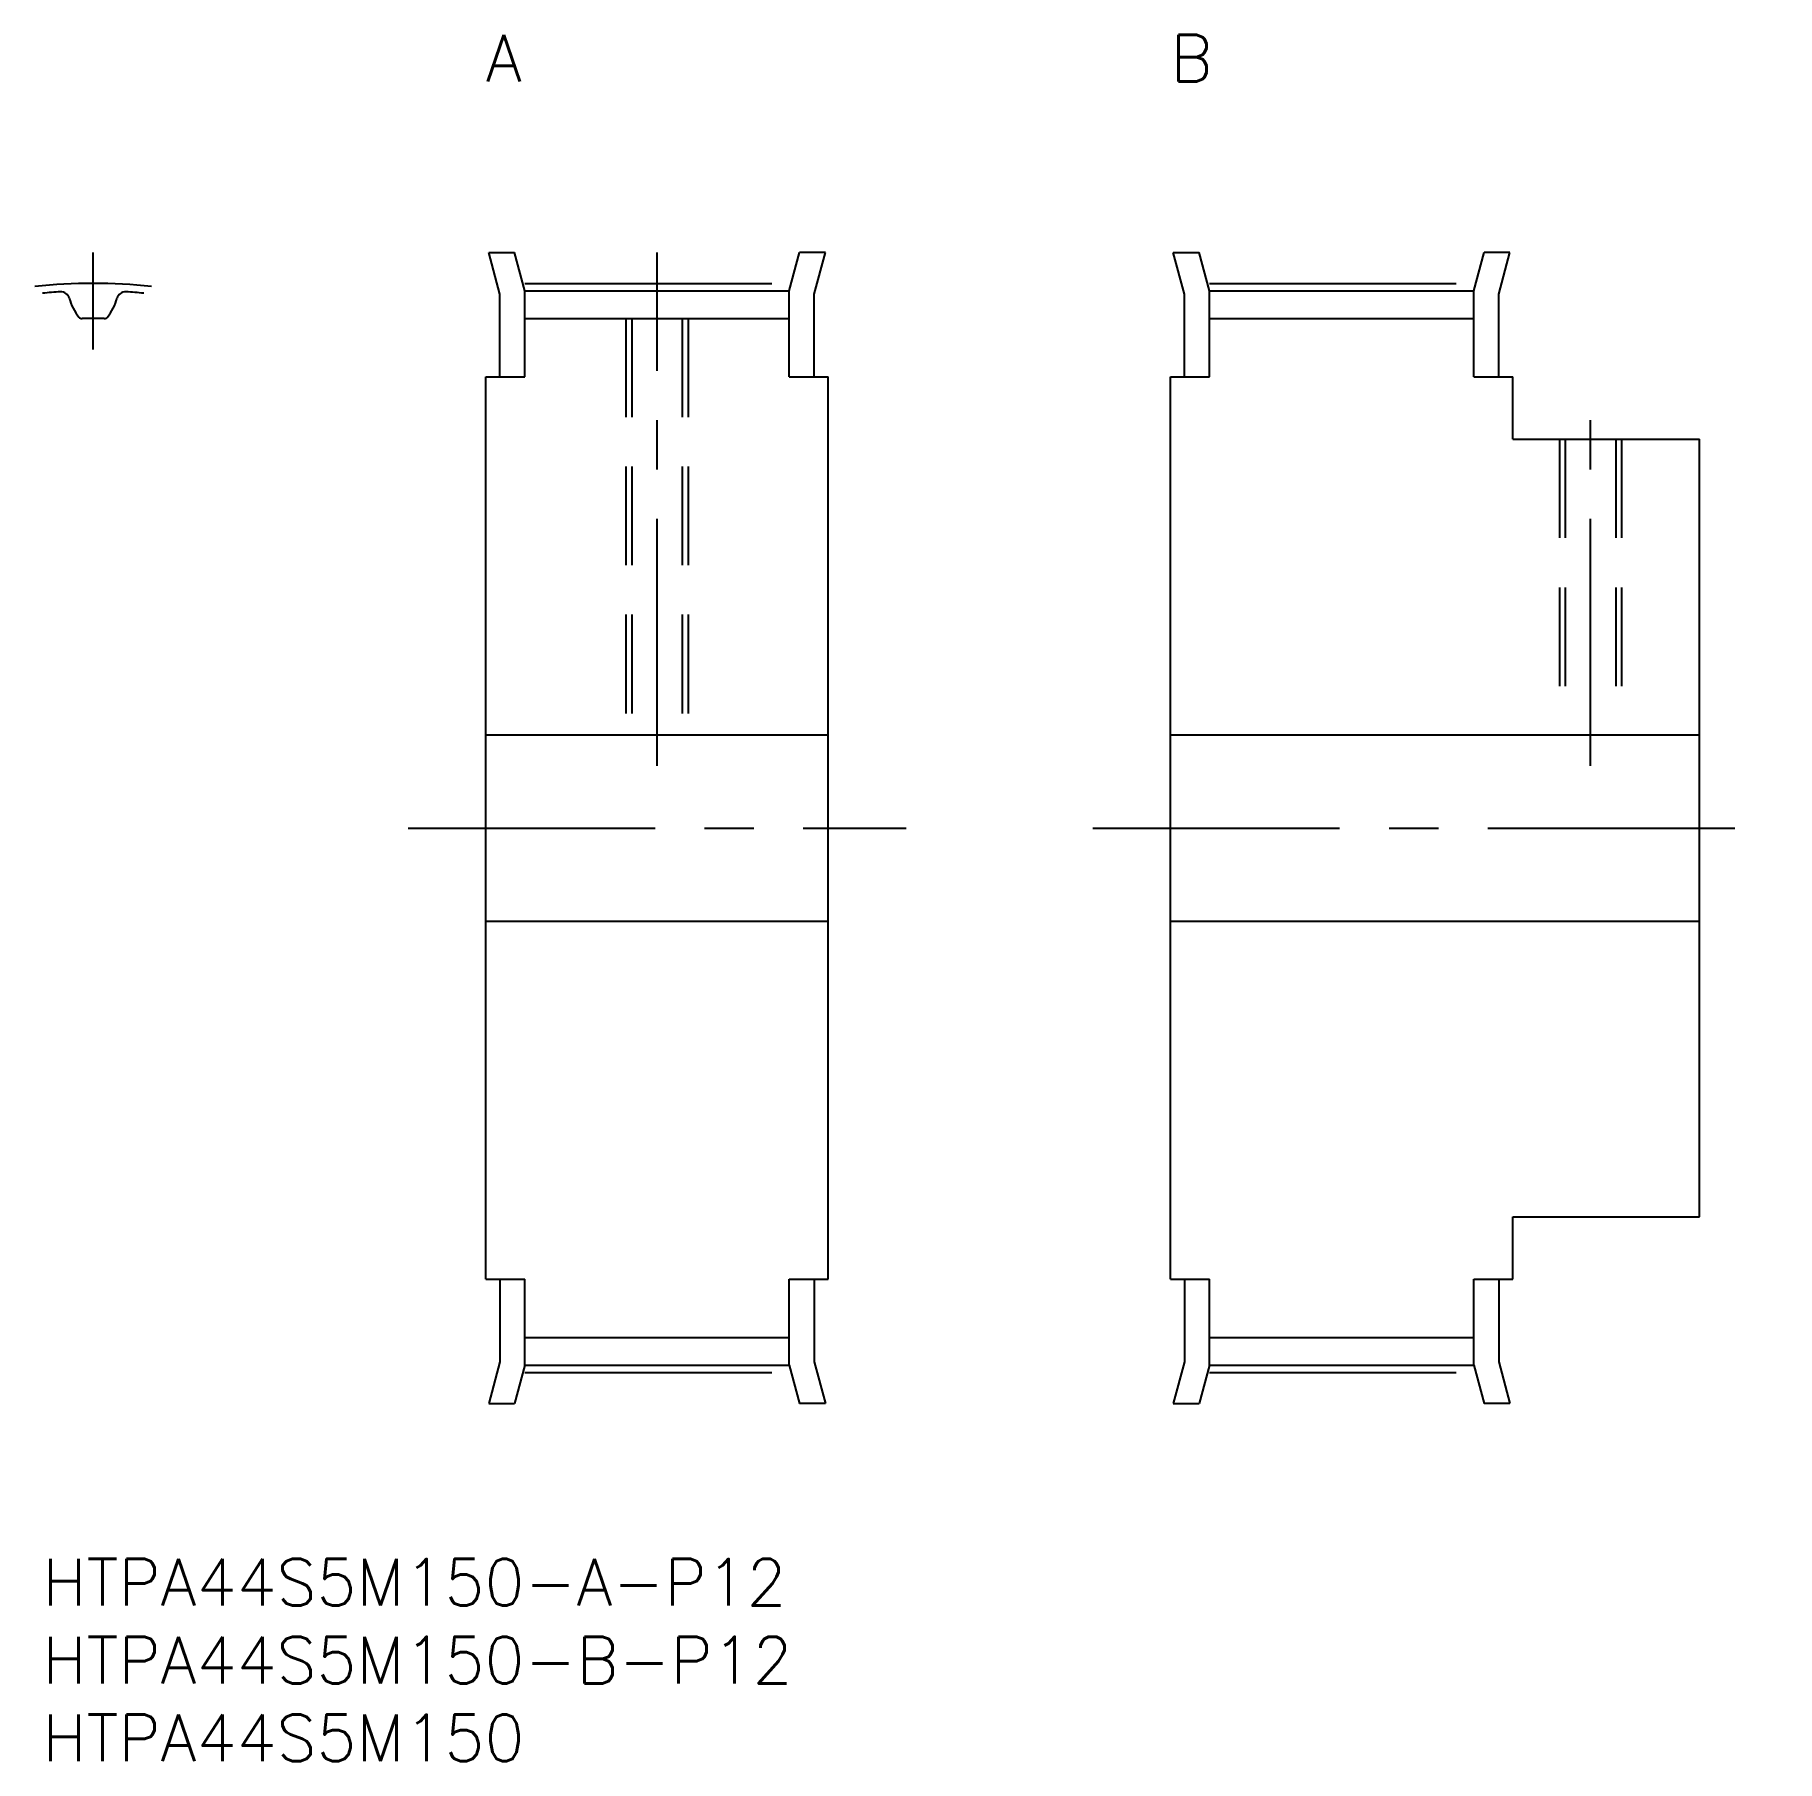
# Model space of a CAD drawing. Extents: x -1 to 111, y -13 to 98.
import ezdxf

# ---------------------------------------------------------------- set-up
doc = ezdxf.new("R2010")
doc.units = 0
doc.header["$LTSCALE"] = 0.5
doc.linetypes.add('CENTER', pattern=[50.8, 31.75, -6.35, 6.35, -6.35])
doc.linetypes.add('DASHED', pattern=[19.05, 12.7, -6.35])
for name, color, linetype in [('MSM_CENTER', 1, 'CENTER'), ('MSM_CONTINUOUS', 7, 'CONTINUOUS'), ('MSM_DASHED', 4, 'DASHED'), ('MSM_PART_NUMBER', 7, 'CONTINUOUS')]:
    doc.layers.add(name, color=color, linetype=linetype)
doc.styles.get("Standard").update_dxf_attribs({"font": 'txt.shx', "height": 3, "bigfont": 'bigfont.shx'})

# ---------------------------------------------------------------- blocks, each defined once
blk = doc.blocks.new('*U3')
at = {"layer": 'MSM_PART_NUMBER'}
blk.add_text('HTPA44S5M150-A-P12', height=3, dxfattribs=at).set_placement((0, -3))
blk = doc.blocks.new('*U4')
at = {"layer": 'MSM_PART_NUMBER'}
blk.add_text('HTPA44S5M150-B-P12', height=3, dxfattribs=at).set_placement((0, -8))
blk = doc.blocks.new('*U5')
at = {"layer": 'MSM_PART_NUMBER'}
blk.add_text('HTPA44S5M150', height=3, dxfattribs=at).set_placement((0, -13))
blk = doc.blocks.new('*U6')
at = {"layer": 'MSM_PART_NUMBER'}
blk.add_text('A', height=3, dxfattribs=at).set_placement((28.5, 95))
blk = doc.blocks.new('*U7')
at = {"layer": 'MSM_PART_NUMBER'}
blk.add_text('B', height=3, dxfattribs=at).set_placement((72.5, 95))

msp = doc.modelspace()

# ---------------------------------------------------------------- linework, layer by layer
at = {"layer": 'MSM_CENTER'}
for p, q in [((3.25, 77.76), (3.25, 84.01)), ((39.5, 51), (39.5, 84.01)), ((31, 82.02), (48, 82.02)), ((75, 82.02), (92, 82.02)), ((99.5, 51), (99.5, 74)), ((23.5, 47), (55.5, 47)), ((67.5, 47), (111.5, 47)), ((31, 11.99), (48, 11.99)), ((75, 11.99), (92, 11.99))]:
    msp.add_line(p, q, dxfattribs=at)
msp.add_arc((3.25, 47), 35.02, 83.852, 96.148, dxfattribs=at)
at = {"layer": 'MSM_CONTINUOUS'}
for p, q in [((28.68, 84), (30.34, 84)), ((29.4, 81.32), (28.68, 84)), ((31, 81.53), (30.34, 84)), ((48, 81.53), (48.66, 84)), ((50.32, 84), (48.66, 84)), ((49.6, 81.32), (50.32, 84)), ((72.68, 84), (74.34, 84)), ((73.4, 81.32), (72.68, 84)), ((75, 81.53), (74.34, 84)), ((92, 81.53), (92.66, 84)), ((94.32, 84), (92.66, 84)), ((93.6, 81.32), (94.32, 84)), ((29.4, 76), (29.4, 81.32)), ((31, 81.53), (48, 81.53)), ((31, 76), (31, 81.53)), ((48, 76), (48, 81.53)), ((49.6, 76), (49.6, 81.32)), ((73.4, 76), (73.4, 81.32)), ((75, 81.53), (92, 81.53)), ((75, 76), (75, 81.53)), ((92, 76), (92, 81.53)), ((93.6, 76), (93.6, 81.32)), ((31, 79.77), (48, 79.77)), ((75, 79.77), (92, 79.77)), ((28.5, 18), (28.5, 76)), ((28.5, 76), (31, 76)), ((48, 76), (50.5, 76)), ((50.5, 18), (50.5, 76)), ((72.5, 18), (72.5, 76)), ((72.5, 76), (75, 76)), ((92, 76), (94.5, 76)), ((94.5, 72), (94.5, 76)), ((94.5, 72), (106.5, 72)), ((106.5, 22), (106.5, 72)), ((28.5, 53), (50.5, 53)), ((72.5, 53), (106.5, 53)), ((28.5, 41), (50.5, 41)), ((72.5, 41), (106.5, 41)), ((94.5, 22), (106.5, 22)), ((94.5, 18), (94.5, 22)), ((28.5, 18), (31, 18)), ((29.4, 18), (29.4, 12.68)), ((31, 12.47), (31, 18)), ((48, 12.47), (48, 18)), ((48, 18), (50.5, 18)), ((49.6, 18), (49.6, 12.68)), ((72.5, 18), (75, 18)), ((73.4, 18), (73.4, 12.68)), ((75, 12.47), (75, 18)), ((92, 12.47), (92, 18)), ((92, 18), (94.5, 18)), ((93.6, 18), (93.6, 12.68)), ((31, 14.24), (48, 14.24)), ((75, 14.24), (92, 14.24)), ((29.4, 12.68), (28.68, 10)), ((31, 12.47), (30.34, 10)), ((31, 12.47), (48, 12.47)), ((48, 12.47), (48.66, 10)), ((49.6, 12.68), (50.32, 10)), ((73.4, 12.68), (72.68, 10)), ((75, 12.47), (74.34, 10)), ((75, 12.47), (92, 12.47)), ((92, 12.47), (92.66, 10)), ((93.6, 12.68), (94.32, 10)), ((28.68, 10), (30.34, 10)), ((50.32, 10), (48.66, 10)), ((72.68, 10), (74.34, 10)), ((94.32, 10), (92.66, 10))]:
    msp.add_line(p, q, dxfattribs=at)
for centre, radius, start, end in [((3.25, 47), 34.54, 93.4896, 95.3999), ((1.18, 80.92), 0.55, 15.0625, 93.4896), ((4.87, 81.92), 3.27, 195.0625, 219.1267), ((1.62, 81.92), 3.28, 320.8733, 344.9375), ((5.32, 80.92), 0.55, 86.5104, 164.9375), ((3.25, 47), 34.54, 84.6001, 86.5104), ((2.53, 80.01), 0.25, 219.1267, 271.2525), ((3.25, 47), 32.77, 88.7475, 91.2525), ((3.97, 80.01), 0.25, 268.7475, 320.8733)]:
    msp.add_arc(centre, radius, start, end, dxfattribs=at)
at = {"layer": 'MSM_DASHED'}
for p, q in [((37.5, 79.77), (37.5, 53)), ((37.88, 79.77), (37.88, 53)), ((41.12, 79.77), (41.12, 53)), ((41.5, 79.77), (41.5, 53)), ((97.5, 72), (97.5, 53)), ((97.88, 72), (97.88, 53)), ((101.12, 72), (101.12, 53)), ((101.5, 72), (101.5, 53))]:
    msp.add_line(p, q, dxfattribs=at)

# ---------------------------------------------------------------- block references
at = {"layer": 'MSM_CONTINUOUS'}
for name in ['*U6', '*U7', '*U3', '*U4', '*U5']:
    msp.add_blockref(name, (0, 0), dxfattribs=at)

doc.saveas('drawing.dxf')
